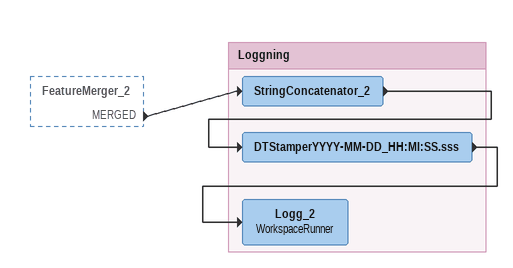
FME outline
FeatureMerger_2 [outside]
    MERGED -> StringConcatenator_2

Bookmark: Loggning
StringConcatenator_2
    -> DTStamperYYYY-MM-DD_HH:MI:SS.sss
DTStamperYYYY-MM-DD_HH:MI:SS.sss
    -> Logg_2
Logg_2: WorkspaceRunner
